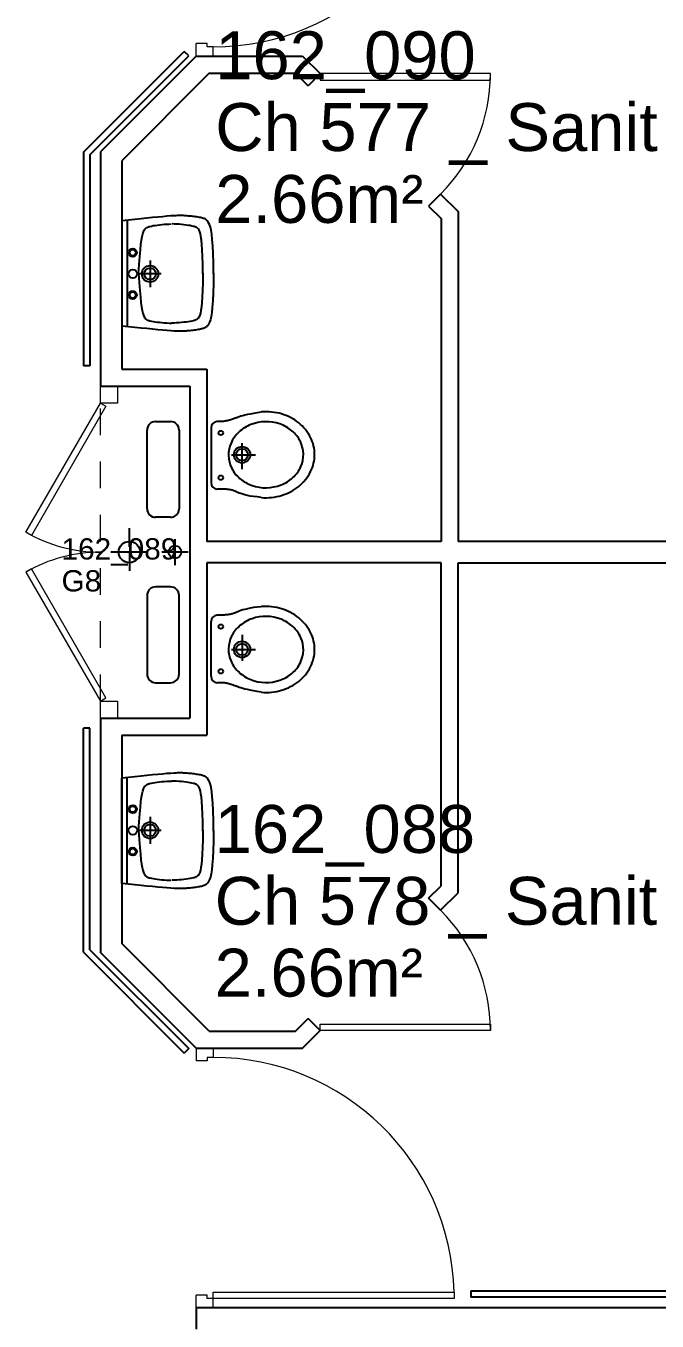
# Model space of a CAD drawing. Header units: metres. Extents: x -5 to 211, y -2 to 116.
# Drawn here: x 161.25 to 164.22, y 85.33 to 91.42 of the extents above; entities that cross this region are included whole.
import ezdxf

# ---------------------------------------------------------------- set-up
doc = ezdxf.new("R2010")
doc.units = ezdxf.units.M
doc.header["$MEASUREMENT"] = 0
doc.linetypes.add('CACHÉ', pattern=[0.25, 0.125, -0.125])
doc.layers.get('0').update_dxf_attribs({"linetype": 'CONTINUOUS'})
for name, color, linetype in [('006 sanitaire', 5, 'CONTINUOUS'), ('009 main courante', 171, 'CONTINUOUS'), ('A_Etiqu_Gaine', 8, 'CONTINUOUS'), ('A_Etiqu_Gaine_code', 8, 'CONTINUOUS'), ('A_Etiqu_Local', 8, 'CONTINUOUS'), ('A_MURS_CLOI', 7, 'CONTINUOUS')]:
    doc.layers.add(name, color=color, linetype=linetype)
doc.layers.add('A_PORT', color=8, linetype='CONTINUOUS', lineweight=0)
doc.styles.add('Attribut', font='arial.ttf')

# ---------------------------------------------------------------- blocks, each defined once
blk = doc.blocks.new('A_Etiqu_Local')
at = {"style": 'Attribut', "flags": 1}
for tag, p in [('CODE_HOPITAL', (-0.4463, 1.9645)), ('CODE_SITE', (-0.4463, 1.7395)), ('CODE_BATIMENT', (-0.4463, 1.5145)), ('CODE_SECTEUR', (-0.4463, 1.2895)), ('CODE_ETAGE', (-0.4463, 1.0645)), ('NOM_NORMALISE', (-0.4463, -0.843)), ('SECTEUR_ACTIVITE', (-0.4463, -1.068)), ('SOUS_SECTEUR_ACTIVITE', (-0.4463, -1.293)), ('VOLUME', (-0.4463, -1.518)), ('SERVICE', (-0.4463, -1.743)), ('CODE_UG', (-0.4463, -1.968)), ('CODE_UA', (-0.4463, -2.193)), ('CODE_POLE', (-0.4463, -2.418)), ('OCCUPANT_EXTERNE', (-0.4463, -2.643)), ('DISPONIBILITE', (-0.4463, -2.868)), ('ACCES_HANDICAPES', (-0.4463, -3.093)), ('NATURE_SOL', (-0.4463, -3.318)), ('RISQUE_LABORATOIRE', (-0.4463, -3.543)), ('AMIANTE', (-0.4463, -3.768))]:
    blk.add_attdef(tag, p, '', height=0.15, dxfattribs=at)
at = {"layer": 'A_Etiqu_Local', "style": 'Attribut'}
for tag, p in [('CODE_PIECE', (-0.4437, 0.5281)), ('NOM_USAGE', (-0.4437, 0.1906)), ('SURFACE', (-0.4437, -0.1469))]:
    blk.add_attdef(tag, p, '', height=0.225, dxfattribs=at)
blk = doc.blocks.new('A_Etiqu_Gaine')
at = {"style": 'Attribut', "flags": 1}
for tag, p in [('CODE_HOPITAL', (-0.4323, 0.8651)), ('CODE_SITE', (-0.4323, 0.7151)), ('CODE_BATIMENT', (-0.4323, 0.5651)), ('CODE_SECTEUR', (-0.4323, 0.4151)), ('CODE_ETAGE', (-0.4323, 0.2651)), ('NOM_NORMALISE', (-0.4323, -0.3349)), ('SECTEUR_ACTIVITE', (-0.4323, -0.4849)), ('SOUS_SECTEUR_ACTIVITE', (-0.4323, -0.6349)), ('SURFACE', (-0.4323, -0.7849)), ('CODE_UG', (-0.4323, -0.9349)), ('CODE_POLE', (-0.4323, -1.0849)), ('AMIANTE', (-0.4323, -1.2349))]:
    blk.add_attdef(tag, p, '', height=0.1, dxfattribs=at)
at = {"layer": 'A_Etiqu_Gaine', "style": 'Attribut'}
blk.add_attdef('NOM_USAGE', (-0.4323, -0.1849), '', height=0.1, dxfattribs=at)
at = {"layer": 'A_Etiqu_Gaine_code', "style": 'Attribut'}
blk.add_attdef('CODE_PIECE', (-0.4323, -0.0349), '', height=0.1, dxfattribs=at)

msp = doc.modelspace()

# ---------------------------------------------------------------- linework, layer by layer
at = {"layer": '006 sanitaire', "color": 8, "linetype": 'Continuous'}
for p, q in [((161.7316, 90.5065), (161.7002, 90.5034)), ((161.7002, 90.5034), (161.7002, 90.008)), ((161.7251, 90.5034), (161.7251, 90.008)), ((161.7619, 90.5095), (161.7316, 90.5065)), ((161.7909, 90.5124), (161.7619, 90.5095)), ((161.8186, 90.5152), (161.7909, 90.5124)), ((161.8447, 90.5178), (161.8186, 90.5152)), ((161.8397, 90.4785), (161.848, 90.4801)), ((161.8692, 90.5202), (161.8447, 90.5178)), ((161.848, 90.4801), (161.8573, 90.4815)), ((161.8573, 90.4815), (161.8672, 90.483)), ((161.8672, 90.483), (161.8777, 90.4843)), ((161.8918, 90.5223), (161.8692, 90.5202)), ((161.8777, 90.4843), (161.8886, 90.4854)), ((161.8886, 90.4854), (161.8997, 90.4864)), ((161.9125, 90.5241), (161.8918, 90.5223)), ((161.8997, 90.4864), (161.9108, 90.4872)), ((161.9108, 90.4872), (161.9219, 90.4878)), ((161.9311, 90.5255), (161.9125, 90.5241)), ((161.9219, 90.4878), (161.9326, 90.4882)), ((161.9474, 90.5266), (161.9311, 90.5255)), ((161.9477, 90.4878), (161.937, 90.4882)), ((161.9547, 90.527), (161.9474, 90.5266)), ((161.9588, 90.4872), (161.9477, 90.4878)), ((161.9615, 90.5272), (161.9547, 90.527)), ((161.9699, 90.4864), (161.9588, 90.4872)), ((161.9679, 90.5274), (161.9615, 90.5272)), ((161.974, 90.5275), (161.9679, 90.5274)), ((161.981, 90.4854), (161.9699, 90.4864)), ((161.9798, 90.5275), (161.974, 90.5275)), ((161.9854, 90.5273), (161.9798, 90.5275)), ((161.9919, 90.4843), (161.981, 90.4854)), ((161.991, 90.5271), (161.9854, 90.5273)), ((161.9966, 90.5268), (161.991, 90.5271)), ((162.0024, 90.483), (161.9919, 90.4843)), ((162.0023, 90.5264), (161.9966, 90.5268)), ((162.0083, 90.526), (162.0023, 90.5264)), ((162.0124, 90.4815), (162.0024, 90.483)), ((162.0144, 90.5254), (162.0083, 90.526)), ((162.0216, 90.4801), (162.0124, 90.4815)), ((162.0208, 90.5248), (162.0144, 90.5254)), ((162.0273, 90.5241), (162.0208, 90.5248)), ((162.0299, 90.4785), (162.0216, 90.4801)), ((162.0339, 90.5234), (162.0273, 90.5241)), ((162.0404, 90.5226), (162.0339, 90.5234)), ((162.0469, 90.5217), (162.0404, 90.5226)), ((162.0532, 90.5208), (162.0469, 90.5217)), ((162.0592, 90.5198), (162.0532, 90.5208)), ((162.065, 90.5188), (162.0592, 90.5198)), ((162.0703, 90.5178), (162.065, 90.5188)), ((162.0751, 90.5167), (162.0703, 90.5178)), ((162.0796, 90.5156), (162.0751, 90.5167)), ((162.0836, 90.5144), (162.0796, 90.5156)), ((162.0873, 90.513), (162.0836, 90.5144)), ((162.0906, 90.5115), (162.0873, 90.513)), ((162.0937, 90.5099), (162.0906, 90.5115)), ((162.0966, 90.508), (162.0937, 90.5099)), ((162.0992, 90.5058), (162.0966, 90.508)), ((162.1017, 90.5034), (162.0992, 90.5058)), ((162.1041, 90.5007), (162.1017, 90.5034)), ((162.1086, 90.494), (162.1041, 90.5007)), ((162.1128, 90.4853), (162.1086, 90.494)), ((162.1167, 90.4738), (162.1128, 90.4853)), ((161.7937, 90.4121), (161.7967, 90.4286)), ((161.7967, 90.4286), (161.7997, 90.4413)), ((161.7997, 90.4413), (161.8028, 90.451)), ((161.8028, 90.451), (161.806, 90.4583)), ((161.806, 90.4583), (161.8093, 90.4637)), ((161.8093, 90.4637), (161.811, 90.4659)), ((161.811, 90.4659), (161.8128, 90.4678)), ((161.8128, 90.4678), (161.8147, 90.4695)), ((161.8147, 90.4695), (161.8166, 90.471)), ((161.8166, 90.471), (161.8187, 90.4722)), ((161.8187, 90.4722), (161.821, 90.4734)), ((161.821, 90.4734), (161.8235, 90.4744)), ((161.8235, 90.4744), (161.8262, 90.4753)), ((161.8262, 90.4753), (161.8291, 90.4761)), ((161.8291, 90.4761), (161.8324, 90.4769)), ((161.8324, 90.4769), (161.8397, 90.4785)), ((162.0372, 90.4769), (162.0299, 90.4785)), ((162.0405, 90.4761), (162.0372, 90.4769)), ((162.0434, 90.4753), (162.0405, 90.4761)), ((162.0461, 90.4744), (162.0434, 90.4753)), ((162.0486, 90.4734), (162.0461, 90.4744)), ((162.0509, 90.4722), (162.0486, 90.4734)), ((162.053, 90.471), (162.0509, 90.4722)), ((162.055, 90.4695), (162.053, 90.471)), ((162.0568, 90.4678), (162.055, 90.4695)), ((162.0586, 90.4659), (162.0568, 90.4678)), ((162.0603, 90.4637), (162.0586, 90.4659)), ((162.0636, 90.4583), (162.0603, 90.4637)), ((162.0667, 90.451), (162.0636, 90.4583)), ((162.0697, 90.4413), (162.0667, 90.451)), ((162.0723, 90.4286), (162.0697, 90.4413)), ((162.0747, 90.4121), (162.0723, 90.4286)), ((162.1201, 90.4587), (162.1167, 90.4738)), ((162.1232, 90.4394), (162.1201, 90.4587)), ((162.1259, 90.4151), (162.1232, 90.4394)), ((161.7849, 90.3347), (161.7878, 90.3658)), ((161.7878, 90.3658), (161.7908, 90.3914)), ((161.7908, 90.3914), (161.7937, 90.4121)), ((162.0768, 90.3914), (162.0747, 90.4121)), ((162.0785, 90.3658), (162.0768, 90.3914)), ((162.0798, 90.3347), (162.0785, 90.3658)), ((162.1281, 90.3851), (162.1259, 90.4151)), ((162.1299, 90.3487), (162.1281, 90.3851)), ((161.779, 90.2535), (161.782, 90.2975)), ((161.782, 90.2975), (161.7849, 90.3347)), ((161.8337, 90.317), (161.8337, 90.1905)), ((162.0807, 90.2975), (162.0798, 90.3347)), ((162.0811, 90.2535), (162.0807, 90.2975)), ((162.1312, 90.3051), (162.1299, 90.3487)), ((162.1319, 90.2537), (162.1312, 90.3051)), ((161.779, 90.2569), (161.782, 90.2129)), ((161.8848, 90.2537), (161.7827, 90.2537)), ((162.0811, 90.2569), (162.0807, 90.2129)), ((162.1319, 90.2577), (162.1312, 90.2062)), ((161.782, 90.2129), (161.7849, 90.1757)), ((161.7849, 90.1757), (161.7878, 90.1445)), ((162.0798, 90.1757), (162.0785, 90.1445)), ((162.0807, 90.2129), (162.0798, 90.1757)), ((162.1312, 90.2062), (162.1299, 90.1627)), ((161.7878, 90.1445), (161.7908, 90.1189)), ((161.7908, 90.1189), (161.7937, 90.0982)), ((162.0768, 90.1189), (162.0747, 90.0982)), ((162.0785, 90.1445), (162.0768, 90.1189)), ((162.1281, 90.1263), (162.1259, 90.0963)), ((162.1299, 90.1627), (162.1281, 90.1263)), ((161.7937, 90.0982), (161.7967, 90.0818)), ((161.7967, 90.0818), (161.7997, 90.069)), ((161.7997, 90.069), (161.8028, 90.0593)), ((161.8028, 90.0593), (161.806, 90.0521)), ((162.0667, 90.0593), (162.0636, 90.0521)), ((162.0697, 90.069), (162.0667, 90.0593)), ((162.0723, 90.0818), (162.0697, 90.069)), ((162.0747, 90.0982), (162.0723, 90.0818)), ((162.1232, 90.072), (162.1201, 90.0527)), ((162.1259, 90.0963), (162.1232, 90.072)), ((161.7316, 90.0049), (161.7002, 90.008)), ((161.7619, 90.0019), (161.7316, 90.0049)), ((161.7909, 89.999), (161.7619, 90.0019)), ((161.8186, 89.9962), (161.7909, 89.999)), ((161.806, 90.0521), (161.8093, 90.0466)), ((161.8093, 90.0466), (161.811, 90.0444)), ((161.811, 90.0444), (161.8128, 90.0425)), ((161.8128, 90.0425), (161.8147, 90.0408)), ((161.8147, 90.0408), (161.8166, 90.0394)), ((161.8166, 90.0394), (161.8187, 90.0381)), ((161.8447, 89.9936), (161.8186, 89.9962)), ((161.8187, 90.0381), (161.821, 90.037)), ((161.821, 90.037), (161.8235, 90.036)), ((161.8235, 90.036), (161.8262, 90.0351)), ((161.8262, 90.0351), (161.8291, 90.0342)), ((161.8291, 90.0342), (161.8324, 90.0334)), ((161.8324, 90.0334), (161.8397, 90.0318)), ((161.8397, 90.0318), (161.848, 90.0303)), ((161.8692, 89.9912), (161.8447, 89.9936)), ((161.848, 90.0303), (161.8573, 90.0288)), ((161.8573, 90.0288), (161.8673, 90.0274)), ((161.8673, 90.0274), (161.878, 90.0261)), ((161.878, 90.0261), (161.8891, 90.0249)), ((161.8891, 90.0249), (161.9004, 90.0239)), ((161.9004, 90.0239), (161.9119, 90.0231)), ((161.9119, 90.0231), (161.9235, 90.0225)), ((161.9235, 90.0225), (161.9348, 90.0221)), ((161.9461, 90.0225), (161.9348, 90.0221)), ((161.9577, 90.0231), (161.9461, 90.0225)), ((161.9692, 90.0239), (161.9577, 90.0231)), ((161.9806, 90.0249), (161.9692, 90.0239)), ((161.9916, 90.0261), (161.9806, 90.0249)), ((162.0023, 90.0274), (161.9916, 90.0261)), ((162.0123, 90.0288), (162.0023, 90.0274)), ((162.0216, 90.0303), (162.0123, 90.0288)), ((162.0299, 90.0318), (162.0216, 90.0303)), ((162.0372, 90.0334), (162.0299, 90.0318)), ((162.0405, 90.0342), (162.0372, 90.0334)), ((162.0434, 90.0351), (162.0405, 90.0342)), ((162.0461, 90.036), (162.0434, 90.0351)), ((162.0486, 90.037), (162.0461, 90.036)), ((162.0509, 90.0381), (162.0486, 90.037)), ((162.053, 90.0394), (162.0509, 90.0381)), ((162.055, 90.0408), (162.053, 90.0394)), ((162.0568, 90.0425), (162.055, 90.0408)), ((162.0586, 90.0444), (162.0568, 90.0425)), ((162.0603, 90.0466), (162.0586, 90.0444)), ((162.0636, 90.0521), (162.0603, 90.0466)), ((162.0703, 89.9936), (162.065, 89.9926)), ((162.0751, 89.9947), (162.0703, 89.9936)), ((162.0796, 89.9958), (162.0751, 89.9947)), ((162.0836, 89.997), (162.0796, 89.9958)), ((162.0873, 89.9984), (162.0836, 89.997)), ((162.0906, 89.9999), (162.0873, 89.9984)), ((162.0937, 90.0015), (162.0906, 89.9999)), ((162.0966, 90.0034), (162.0937, 90.0015)), ((162.0992, 90.0056), (162.0966, 90.0034)), ((162.1017, 90.008), (162.0992, 90.0056)), ((162.1041, 90.0107), (162.1017, 90.008)), ((162.1086, 90.0174), (162.1041, 90.0107)), ((162.1128, 90.0261), (162.1086, 90.0174)), ((162.1167, 90.0376), (162.1128, 90.0261)), ((162.1201, 90.0527), (162.1167, 90.0376)), ((161.8918, 89.9891), (161.8692, 89.9912)), ((161.9125, 89.9873), (161.8918, 89.9891)), ((161.9311, 89.9859), (161.9125, 89.9873)), ((161.9474, 89.9848), (161.9311, 89.9859)), ((161.9547, 89.9844), (161.9474, 89.9848)), ((161.9615, 89.9842), (161.9547, 89.9844)), ((161.9679, 89.984), (161.9615, 89.9842)), ((161.974, 89.9839), (161.9679, 89.984)), ((161.9798, 89.9839), (161.974, 89.9839)), ((161.9854, 89.9841), (161.9798, 89.9839)), ((161.991, 89.9843), (161.9854, 89.9841)), ((161.9966, 89.9846), (161.991, 89.9843)), ((162.0023, 89.985), (161.9966, 89.9846)), ((162.0083, 89.9854), (162.0023, 89.985)), ((162.0144, 89.986), (162.0083, 89.9854)), ((162.0208, 89.9866), (162.0144, 89.986)), ((162.0273, 89.9873), (162.0208, 89.9866)), ((162.0339, 89.988), (162.0273, 89.9873)), ((162.0404, 89.9888), (162.0339, 89.988)), ((162.0469, 89.9897), (162.0404, 89.9888)), ((162.0532, 89.9906), (162.0469, 89.9897)), ((162.0592, 89.9916), (162.0532, 89.9906)), ((162.065, 89.9926), (162.0592, 89.9916)), ((162.2094, 89.567), (162.2072, 89.5663)), ((162.2117, 89.5677), (162.2094, 89.567)), ((162.2139, 89.5684), (162.2117, 89.5677)), ((162.2161, 89.5691), (162.2139, 89.5684)), ((162.2182, 89.5699), (162.2161, 89.5691)), ((162.2203, 89.5706), (162.2182, 89.5699)), ((162.2223, 89.5713), (162.2203, 89.5706)), ((162.2244, 89.5721), (162.2223, 89.5713)), ((162.2264, 89.5728), (162.2244, 89.5721)), ((162.2285, 89.5736), (162.2264, 89.5728)), ((162.2307, 89.5744), (162.2285, 89.5736)), ((162.2329, 89.5753), (162.2307, 89.5744)), ((162.2352, 89.5761), (162.2329, 89.5753)), ((162.2377, 89.5771), (162.2352, 89.5761)), ((162.2403, 89.578), (162.2377, 89.5771)), ((162.246, 89.5801), (162.2403, 89.578)), ((162.2526, 89.5823), (162.246, 89.5801)), ((162.2602, 89.5847), (162.2526, 89.5823)), ((162.269, 89.5872), (162.2602, 89.5847)), ((162.2791, 89.5898), (162.269, 89.5872)), ((162.2908, 89.5925), (162.2791, 89.5898)), ((162.3041, 89.5953), (162.2908, 89.5925)), ((162.3193, 89.5982), (162.3041, 89.5953)), ((162.3365, 89.6011), (162.3193, 89.5982)), ((162.3558, 89.604), (162.3365, 89.6011)), ((161.8197, 89.1499), (161.8197, 89.5199)), ((161.8597, 89.5599), (161.9297, 89.5599)), ((161.9697, 89.5199), (161.9697, 89.1499)), ((162.1197, 89.53), (162.1197, 89.2728)), ((162.1517, 89.5601), (162.1486, 89.56)), ((162.1565, 89.5601), (162.1517, 89.5601)), ((162.1611, 89.5601), (162.1565, 89.5601)), ((162.1655, 89.5602), (162.1611, 89.5601)), ((162.1699, 89.5603), (162.1655, 89.5602)), ((162.1742, 89.5605), (162.1699, 89.5603)), ((162.1785, 89.5608), (162.1742, 89.5605)), ((162.1827, 89.5612), (162.1785, 89.5608)), ((162.187, 89.5618), (162.1827, 89.5612)), ((162.1914, 89.5625), (162.187, 89.5618)), ((162.1958, 89.5634), (162.1914, 89.5625)), ((162.198, 89.5639), (162.1958, 89.5634)), ((162.2003, 89.5644), (162.198, 89.5639)), ((162.2026, 89.565), (162.2003, 89.5644)), ((162.2049, 89.5656), (162.2026, 89.565)), ((162.2072, 89.5663), (162.2049, 89.5656)), ((162.2655, 89.3355), (162.2655, 89.4576)), ((162.2167, 89.4039), (162.329, 89.4039)), ((162.1517, 89.2427), (162.1486, 89.2428)), ((162.1565, 89.2427), (162.1517, 89.2427)), ((162.1611, 89.2427), (162.1565, 89.2427)), ((162.1655, 89.2427), (162.1611, 89.2427)), ((162.1699, 89.2426), (162.1655, 89.2427)), ((162.1742, 89.2425), (162.1699, 89.2426)), ((162.1785, 89.2424), (162.1742, 89.2425)), ((162.1827, 89.2422), (162.1785, 89.2424)), ((162.187, 89.2419), (162.1827, 89.2422)), ((162.1914, 89.2415), (162.187, 89.2419)), ((162.1958, 89.2411), (162.1914, 89.2415)), ((162.198, 89.2408), (162.1958, 89.2411)), ((162.2003, 89.2406), (162.198, 89.2408)), ((162.2026, 89.2402), (162.2003, 89.2406)), ((162.2049, 89.2399), (162.2026, 89.2402)), ((162.2072, 89.2395), (162.2049, 89.2399)), ((162.2094, 89.2391), (162.2072, 89.2395)), ((162.2117, 89.2387), (162.2094, 89.2391)), ((162.2139, 89.2383), (162.2117, 89.2387)), ((162.2161, 89.2378), (162.2139, 89.2383)), ((162.2182, 89.2372), (162.2161, 89.2378)), ((162.2203, 89.2367), (162.2182, 89.2372)), ((162.2223, 89.236), (162.2203, 89.2367)), ((162.2244, 89.2354), (162.2223, 89.236)), ((162.2264, 89.2347), (162.2244, 89.2354)), ((162.2285, 89.2339), (162.2264, 89.2347)), ((162.2307, 89.2331), (162.2285, 89.2339)), ((162.2329, 89.2322), (162.2307, 89.2331)), ((162.2352, 89.2313), (162.2329, 89.2322)), ((162.2377, 89.2303), (162.2352, 89.2313)), ((162.2403, 89.2292), (162.2377, 89.2303)), ((162.246, 89.2267), (162.2403, 89.2292)), ((162.2526, 89.2241), (162.246, 89.2267)), ((162.2602, 89.2212), (162.2526, 89.2241)), ((162.269, 89.2183), (162.2602, 89.2212)), ((162.2791, 89.2154), (162.269, 89.2183)), ((162.2908, 89.2126), (162.2791, 89.2154)), ((162.3041, 89.2099), (162.2908, 89.2126)), ((162.3193, 89.2075), (162.3041, 89.2099)), ((162.3365, 89.2054), (162.3193, 89.2075)), ((162.3558, 89.2037), (162.3365, 89.2054)), ((161.9297, 89.1099), (161.8597, 89.1099)), ((161.7364, 88.9716), (161.7364, 89.0594)), ((161.9502, 89.008), (161.9502, 88.885)), ((161.8243, 88.9465), (161.6486, 88.9465)), ((161.7364, 88.9465), (161.7364, 88.8586)), ((162.0117, 88.9465), (161.8887, 88.9465)), ((161.9297, 88.7831), (161.8597, 88.7831)), ((161.8197, 88.7431), (161.8197, 88.3731)), ((161.9697, 88.3731), (161.9697, 88.7431)), ((162.2117, 88.6543), (162.2094, 88.6539)), ((162.2139, 88.6548), (162.2117, 88.6543)), ((162.2161, 88.6552), (162.2139, 88.6548)), ((162.2182, 88.6558), (162.2161, 88.6552)), ((162.2203, 88.6563), (162.2182, 88.6558)), ((162.2223, 88.657), (162.2203, 88.6563)), ((162.2244, 88.6576), (162.2223, 88.657)), ((162.2264, 88.6583), (162.2244, 88.6576)), ((162.2285, 88.6591), (162.2264, 88.6583)), ((162.2307, 88.6599), (162.2285, 88.6591)), ((162.2329, 88.6608), (162.2307, 88.6599)), ((162.2352, 88.6617), (162.2329, 88.6608)), ((162.2377, 88.6627), (162.2352, 88.6617)), ((162.2403, 88.6638), (162.2377, 88.6627)), ((162.246, 88.6663), (162.2403, 88.6638)), ((162.2526, 88.6689), (162.246, 88.6663)), ((162.2602, 88.6718), (162.2526, 88.6689)), ((162.269, 88.6747), (162.2602, 88.6718)), ((162.2791, 88.6776), (162.269, 88.6747)), ((162.2908, 88.6805), (162.2791, 88.6776)), ((162.3041, 88.6831), (162.2908, 88.6805)), ((162.3193, 88.6855), (162.3041, 88.6831)), ((162.3365, 88.6877), (162.3193, 88.6855)), ((162.3558, 88.6893), (162.3365, 88.6877)), ((162.1197, 88.363), (162.1197, 88.6202)), ((162.1517, 88.6503), (162.1486, 88.6502)), ((162.1565, 88.6503), (162.1517, 88.6503)), ((162.1611, 88.6503), (162.1565, 88.6503)), ((162.1655, 88.6503), (162.1611, 88.6503)), ((162.1699, 88.6504), (162.1655, 88.6503)), ((162.1742, 88.6505), (162.1699, 88.6504)), ((162.1785, 88.6506), (162.1742, 88.6505)), ((162.1827, 88.6508), (162.1785, 88.6506)), ((162.187, 88.6511), (162.1827, 88.6508)), ((162.1914, 88.6515), (162.187, 88.6511)), ((162.1958, 88.6519), (162.1914, 88.6515)), ((162.198, 88.6522), (162.1958, 88.6519)), ((162.2003, 88.6525), (162.198, 88.6522)), ((162.2026, 88.6528), (162.2003, 88.6525)), ((162.2049, 88.6531), (162.2026, 88.6528)), ((162.2072, 88.6535), (162.2049, 88.6531)), ((162.2094, 88.6539), (162.2072, 88.6535)), ((162.2655, 88.5575), (162.2655, 88.4354)), ((162.2167, 88.4892), (162.329, 88.4892)), ((161.8597, 88.3331), (161.9297, 88.3331)), ((162.1517, 88.3329), (162.1486, 88.333)), ((162.1565, 88.3329), (162.1517, 88.3329)), ((162.1611, 88.3329), (162.1565, 88.3329)), ((162.1655, 88.3328), (162.1611, 88.3329)), ((162.1699, 88.3327), (162.1655, 88.3328)), ((162.1742, 88.3325), (162.1699, 88.3327)), ((162.1785, 88.3322), (162.1742, 88.3325)), ((162.1827, 88.3318), (162.1785, 88.3322)), ((162.187, 88.3312), (162.1827, 88.3318)), ((162.1914, 88.3305), (162.187, 88.3312)), ((162.1958, 88.3296), (162.1914, 88.3305)), ((162.198, 88.3291), (162.1958, 88.3296)), ((162.2003, 88.3286), (162.198, 88.3291)), ((162.2026, 88.328), (162.2003, 88.3286)), ((162.2049, 88.3274), (162.2026, 88.328)), ((162.2072, 88.3267), (162.2049, 88.3274)), ((162.2094, 88.326), (162.2072, 88.3267)), ((162.2117, 88.3253), (162.2094, 88.326)), ((162.2139, 88.3246), (162.2117, 88.3253)), ((162.2161, 88.3239), (162.2139, 88.3246)), ((162.2182, 88.3231), (162.2161, 88.3239)), ((162.2203, 88.3224), (162.2182, 88.3231)), ((162.2223, 88.3217), (162.2203, 88.3224)), ((162.2244, 88.3209), (162.2223, 88.3217)), ((162.2264, 88.3202), (162.2244, 88.3209)), ((162.2285, 88.3194), (162.2264, 88.3202)), ((162.2307, 88.3186), (162.2285, 88.3194)), ((162.2329, 88.3177), (162.2307, 88.3186)), ((162.2352, 88.3169), (162.2329, 88.3177)), ((162.2377, 88.316), (162.2352, 88.3169)), ((162.2403, 88.315), (162.2377, 88.316)), ((162.246, 88.313), (162.2403, 88.315)), ((162.2526, 88.3107), (162.246, 88.313)), ((162.2602, 88.3083), (162.2526, 88.3107)), ((162.269, 88.3058), (162.2602, 88.3083)), ((162.2791, 88.3032), (162.269, 88.3058)), ((162.2908, 88.3005), (162.2791, 88.3032)), ((162.3041, 88.2977), (162.2908, 88.3005)), ((162.3193, 88.2948), (162.3041, 88.2977)), ((162.3365, 88.2919), (162.3193, 88.2948)), ((162.3558, 88.289), (162.3365, 88.2919)), ((161.7316, 87.8881), (161.7002, 87.885)), ((161.7002, 87.3896), (161.7002, 87.885)), ((161.7251, 87.3896), (161.7251, 87.885)), ((161.7619, 87.8911), (161.7316, 87.8881)), ((161.7909, 87.894), (161.7619, 87.8911)), ((161.8186, 87.8968), (161.7909, 87.894)), ((161.8447, 87.8994), (161.8186, 87.8968)), ((161.8692, 87.9018), (161.8447, 87.8994)), ((161.848, 87.8627), (161.8573, 87.8642)), ((161.8573, 87.8642), (161.8673, 87.8656)), ((161.8673, 87.8656), (161.878, 87.8669)), ((161.8918, 87.9039), (161.8692, 87.9018)), ((161.878, 87.8669), (161.8891, 87.8681)), ((161.8891, 87.8681), (161.9004, 87.8691)), ((161.9125, 87.9057), (161.8918, 87.9039)), ((161.9004, 87.8691), (161.9119, 87.8699)), ((161.9119, 87.8699), (161.9235, 87.8705)), ((161.9311, 87.9071), (161.9125, 87.9057)), ((161.9235, 87.8705), (161.9348, 87.8709)), ((161.9474, 87.9082), (161.9311, 87.9071)), ((161.9461, 87.8705), (161.9348, 87.8709)), ((161.9577, 87.8699), (161.9461, 87.8705)), ((161.9547, 87.9086), (161.9474, 87.9082)), ((161.9615, 87.9088), (161.9547, 87.9086)), ((161.9692, 87.8691), (161.9577, 87.8699)), ((161.9679, 87.909), (161.9615, 87.9088)), ((161.974, 87.9091), (161.9679, 87.909)), ((161.9806, 87.8681), (161.9692, 87.8691)), ((161.9798, 87.9091), (161.974, 87.9091)), ((161.9854, 87.9089), (161.9798, 87.9091)), ((161.9916, 87.8669), (161.9806, 87.8681)), ((161.991, 87.9087), (161.9854, 87.9089)), ((161.9966, 87.9084), (161.991, 87.9087)), ((162.0023, 87.8656), (161.9916, 87.8669)), ((162.0023, 87.9081), (161.9966, 87.9084)), ((162.0083, 87.9076), (162.0023, 87.9081)), ((162.0123, 87.8642), (162.0023, 87.8656)), ((162.0144, 87.907), (162.0083, 87.9076)), ((162.0216, 87.8627), (162.0123, 87.8642)), ((162.0208, 87.9064), (162.0144, 87.907)), ((162.0273, 87.9057), (162.0208, 87.9064)), ((162.0339, 87.905), (162.0273, 87.9057)), ((162.0404, 87.9042), (162.0339, 87.905)), ((162.0469, 87.9033), (162.0404, 87.9042)), ((162.0532, 87.9024), (162.0469, 87.9033)), ((162.0592, 87.9014), (162.0532, 87.9024)), ((162.065, 87.9004), (162.0592, 87.9014)), ((162.0703, 87.8994), (162.065, 87.9004)), ((162.0751, 87.8983), (162.0703, 87.8994)), ((162.0796, 87.8972), (162.0751, 87.8983)), ((162.0836, 87.896), (162.0796, 87.8972)), ((162.0873, 87.8946), (162.0836, 87.896)), ((162.0906, 87.8931), (162.0873, 87.8946)), ((162.0937, 87.8915), (162.0906, 87.8931)), ((162.0966, 87.8896), (162.0937, 87.8915)), ((162.0992, 87.8874), (162.0966, 87.8896)), ((162.1017, 87.885), (162.0992, 87.8874)), ((162.1041, 87.8823), (162.1017, 87.885)), ((162.1086, 87.8756), (162.1041, 87.8823)), ((162.1128, 87.8669), (162.1086, 87.8756)), ((162.1167, 87.8554), (162.1128, 87.8669)), ((161.7937, 87.7948), (161.7967, 87.8112)), ((161.7967, 87.8112), (161.7997, 87.824)), ((161.7997, 87.824), (161.8028, 87.8337)), ((161.8028, 87.8337), (161.806, 87.841)), ((161.806, 87.841), (161.8093, 87.8464)), ((161.8093, 87.8464), (161.811, 87.8486)), ((161.811, 87.8486), (161.8128, 87.8505)), ((161.8128, 87.8505), (161.8147, 87.8522)), ((161.8147, 87.8522), (161.8166, 87.8536)), ((161.8166, 87.8536), (161.8187, 87.8549)), ((161.8187, 87.8549), (161.821, 87.856)), ((161.821, 87.856), (161.8235, 87.857)), ((161.8235, 87.857), (161.8262, 87.8579)), ((161.8262, 87.8579), (161.8291, 87.8588)), ((161.8291, 87.8588), (161.8324, 87.8596)), ((161.8324, 87.8596), (161.8397, 87.8612)), ((161.8397, 87.8612), (161.848, 87.8627)), ((162.0299, 87.8612), (162.0216, 87.8627)), ((162.0372, 87.8596), (162.0299, 87.8612)), ((162.0405, 87.8588), (162.0372, 87.8596)), ((162.0434, 87.8579), (162.0405, 87.8588)), ((162.0461, 87.857), (162.0434, 87.8579)), ((162.0486, 87.856), (162.0461, 87.857)), ((162.0509, 87.8549), (162.0486, 87.856)), ((162.053, 87.8536), (162.0509, 87.8549)), ((162.055, 87.8522), (162.053, 87.8536)), ((162.0568, 87.8505), (162.055, 87.8522)), ((162.0586, 87.8486), (162.0568, 87.8505)), ((162.0603, 87.8464), (162.0586, 87.8486)), ((162.0636, 87.841), (162.0603, 87.8464)), ((162.0667, 87.8337), (162.0636, 87.841)), ((162.0697, 87.824), (162.0667, 87.8337)), ((162.0723, 87.8112), (162.0697, 87.824)), ((162.0747, 87.7948), (162.0723, 87.8112)), ((162.1201, 87.8403), (162.1167, 87.8554)), ((162.1232, 87.821), (162.1201, 87.8403)), ((162.1259, 87.7967), (162.1232, 87.821)), ((161.7849, 87.7173), (161.7878, 87.7485)), ((161.7878, 87.7485), (161.7908, 87.7741)), ((161.7908, 87.7741), (161.7937, 87.7948)), ((162.0768, 87.7741), (162.0747, 87.7948)), ((162.0785, 87.7485), (162.0768, 87.7741)), ((162.0798, 87.7173), (162.0785, 87.7485)), ((162.1281, 87.7667), (162.1259, 87.7967)), ((162.1299, 87.7303), (162.1281, 87.7667)), ((161.782, 87.6801), (161.7849, 87.7173)), ((161.8337, 87.7025), (161.8337, 87.576)), ((162.0807, 87.6801), (162.0798, 87.7173)), ((162.1312, 87.6868), (162.1299, 87.7303)), ((162.1319, 87.6353), (162.1312, 87.6868)), ((161.779, 87.6362), (161.782, 87.6801)), ((161.779, 87.6395), (161.782, 87.5956)), ((161.8848, 87.6393), (161.7827, 87.6393)), ((162.0811, 87.6362), (162.0807, 87.6801)), ((162.0811, 87.6395), (162.0807, 87.5956)), ((162.1319, 87.6393), (162.1312, 87.5879)), ((161.782, 87.5956), (161.7849, 87.5583)), ((162.0807, 87.5956), (162.0798, 87.5583)), ((162.1312, 87.5879), (162.1299, 87.5443)), ((161.7849, 87.5583), (161.7878, 87.5272)), ((161.7878, 87.5272), (161.7908, 87.5016)), ((161.7908, 87.5016), (161.7937, 87.4809)), ((162.0768, 87.5016), (162.0747, 87.4809)), ((162.0785, 87.5272), (162.0768, 87.5016)), ((162.0798, 87.5583), (162.0785, 87.5272)), ((162.1281, 87.5079), (162.1259, 87.4779)), ((162.1299, 87.5443), (162.1281, 87.5079)), ((161.7937, 87.4809), (161.7967, 87.4644)), ((161.7967, 87.4644), (161.7997, 87.4517)), ((161.7997, 87.4517), (161.8028, 87.442)), ((161.8028, 87.442), (161.806, 87.4347)), ((162.0667, 87.442), (162.0636, 87.4347)), ((162.0697, 87.4517), (162.0667, 87.442)), ((162.0723, 87.4644), (162.0697, 87.4517)), ((162.0747, 87.4809), (162.0723, 87.4644)), ((162.1232, 87.4536), (162.1201, 87.4343)), ((162.1259, 87.4779), (162.1232, 87.4536)), ((161.7316, 87.3866), (161.7002, 87.3896)), ((161.7619, 87.3835), (161.7316, 87.3866)), ((161.7909, 87.3806), (161.7619, 87.3835)), ((161.8186, 87.3778), (161.7909, 87.3806)), ((161.806, 87.4347), (161.8093, 87.4293)), ((161.8093, 87.4293), (161.811, 87.4271)), ((161.811, 87.4271), (161.8128, 87.4252)), ((161.8128, 87.4252), (161.8147, 87.4235)), ((161.8147, 87.4235), (161.8166, 87.422)), ((161.8166, 87.422), (161.8187, 87.4208)), ((161.8447, 87.3752), (161.8186, 87.3778)), ((161.8187, 87.4208), (161.821, 87.4196)), ((161.821, 87.4196), (161.8235, 87.4186)), ((161.8235, 87.4186), (161.8262, 87.4177)), ((161.8262, 87.4177), (161.8291, 87.4169)), ((161.8291, 87.4169), (161.8324, 87.4161)), ((161.8324, 87.4161), (161.8397, 87.4145)), ((161.8397, 87.4145), (161.848, 87.413)), ((161.848, 87.413), (161.8573, 87.4115)), ((161.8573, 87.4115), (161.8672, 87.41)), ((161.8672, 87.41), (161.8777, 87.4088)), ((161.8777, 87.4088), (161.8886, 87.4076)), ((161.8886, 87.4076), (161.8997, 87.4066)), ((161.8997, 87.4066), (161.9108, 87.4058)), ((161.9108, 87.4058), (161.9219, 87.4052)), ((161.9219, 87.4052), (161.9326, 87.4048)), ((161.9477, 87.4052), (161.937, 87.4048)), ((161.9588, 87.4058), (161.9477, 87.4052)), ((161.9699, 87.4066), (161.9588, 87.4058)), ((161.981, 87.4076), (161.9699, 87.4066)), ((161.9919, 87.4088), (161.981, 87.4076)), ((162.0024, 87.41), (161.9919, 87.4088)), ((162.0124, 87.4115), (162.0024, 87.41)), ((162.0216, 87.413), (162.0124, 87.4115)), ((162.0299, 87.4145), (162.0216, 87.413)), ((162.0372, 87.4161), (162.0299, 87.4145)), ((162.0405, 87.4169), (162.0372, 87.4161)), ((162.0434, 87.4177), (162.0405, 87.4169)), ((162.0461, 87.4186), (162.0434, 87.4177)), ((162.0486, 87.4196), (162.0461, 87.4186)), ((162.0509, 87.4208), (162.0486, 87.4196)), ((162.053, 87.422), (162.0509, 87.4208)), ((162.055, 87.4235), (162.053, 87.422)), ((162.0568, 87.4252), (162.055, 87.4235)), ((162.0586, 87.4271), (162.0568, 87.4252)), ((162.0603, 87.4293), (162.0586, 87.4271)), ((162.0636, 87.4347), (162.0603, 87.4293)), ((162.0751, 87.3763), (162.0703, 87.3752)), ((162.0796, 87.3774), (162.0751, 87.3763)), ((162.0836, 87.3786), (162.0796, 87.3774)), ((162.0873, 87.38), (162.0836, 87.3786)), ((162.0906, 87.3815), (162.0873, 87.38)), ((162.0937, 87.3831), (162.0906, 87.3815)), ((162.0966, 87.385), (162.0937, 87.3831)), ((162.0992, 87.3872), (162.0966, 87.385)), ((162.1017, 87.3896), (162.0992, 87.3872)), ((162.1041, 87.3924), (162.1017, 87.3896)), ((162.1086, 87.399), (162.1041, 87.3924)), ((162.1128, 87.4077), (162.1086, 87.399)), ((162.1167, 87.4192), (162.1128, 87.4077)), ((162.1201, 87.4343), (162.1167, 87.4192)), ((161.8692, 87.3728), (161.8447, 87.3752)), ((161.8918, 87.3707), (161.8692, 87.3728)), ((161.9125, 87.3689), (161.8918, 87.3707)), ((161.9311, 87.3675), (161.9125, 87.3689)), ((161.9474, 87.3664), (161.9311, 87.3675)), ((161.9547, 87.366), (161.9474, 87.3664)), ((161.9615, 87.3658), (161.9547, 87.366)), ((161.9679, 87.3656), (161.9615, 87.3658)), ((161.974, 87.3655), (161.9679, 87.3656)), ((161.9798, 87.3655), (161.974, 87.3655)), ((161.9854, 87.3657), (161.9798, 87.3655)), ((161.991, 87.3659), (161.9854, 87.3657)), ((161.9966, 87.3662), (161.991, 87.3659)), ((162.0023, 87.3666), (161.9966, 87.3662)), ((162.0083, 87.367), (162.0023, 87.3666)), ((162.0144, 87.3676), (162.0083, 87.367)), ((162.0208, 87.3682), (162.0144, 87.3676)), ((162.0273, 87.3689), (162.0208, 87.3682)), ((162.0339, 87.3696), (162.0273, 87.3689)), ((162.0404, 87.3704), (162.0339, 87.3696)), ((162.0469, 87.3713), (162.0404, 87.3704)), ((162.0532, 87.3722), (162.0469, 87.3713)), ((162.0592, 87.3732), (162.0532, 87.3722)), ((162.065, 87.3742), (162.0592, 87.3732)), ((162.0703, 87.3752), (162.065, 87.3742))]:
    msp.add_line(p, q, dxfattribs=at)
for centre, radius in [((161.7523, 90.3532), 0.0189), ((161.7523, 90.3532), 0.0144), ((161.7523, 90.2537), 0.0204), ((161.8337, 90.2537), 0.0387), ((161.8337, 90.2537), 0.0274), ((161.7523, 90.1542), 0.0189), ((161.7523, 90.1542), 0.0144), ((162.1658, 89.5064), 0.0105), ((162.2655, 89.4039), 0.0383), ((162.2655, 89.4039), 0.0276), ((162.1658, 89.2964), 0.0105), ((161.7364, 88.9465), 0.05), ((161.9502, 88.9465), 0.03), ((162.1658, 88.5966), 0.0105), ((162.2655, 88.4892), 0.0383), ((162.2655, 88.4892), 0.0276), ((162.1658, 88.3866), 0.0105), ((161.7523, 87.7388), 0.0189), ((161.7523, 87.7388), 0.0144), ((161.7523, 87.6393), 0.0204), ((161.8337, 87.6393), 0.0387), ((161.8337, 87.6393), 0.0274), ((161.7523, 87.5398), 0.0189), ((161.7523, 87.5398), 0.0144)]:
    msp.add_circle(centre, radius, dxfattribs=at)
for centre, radius, start, end in [((162.3791, 89.3462), 0.2596, 73.7799, 94.98099), ((162.3868, 89.3727), 0.232, 51.3375, 73.77953), ((161.8597, 89.5199), 0.04, 89.99996, 180.00004), ((161.9297, 89.5199), 0.04, 359.99924, 89.99933), ((162.1497, 89.53), 0.03, 92.1835, 180.00001), ((162.3583, 89.3948), 0.1581, 132.63973, 156.06195), ((162.3705, 89.3815), 0.1761, 111.2818, 132.63944), ((162.3787, 89.3605), 0.1986, 71.08941, 111.2684), ((162.386, 89.3818), 0.1761, 49.73246, 71.09011), ((162.3977, 89.3956), 0.1581, 26.30915, 49.73137), ((162.4025, 89.3923), 0.2069, 26.62255, 51.33721), ((162.3397, 89.4031), 0.1377, 156.06169, 206.3221), ((162.416, 89.4046), 0.1377, 336.0615, 26.28815), ((162.4276, 89.4049), 0.1787, 359.99999, 26.62297), ((162.4268, 89.4049), 0.1796, 333.48107, 359.99958), ((162.358, 89.4121), 0.1581, 206.30986, 229.73207), ((162.3973, 89.4129), 0.1581, 312.63973, 336.06195), ((162.3998, 89.4184), 0.2098, 308.97843, 333.48104), ((162.1497, 89.2728), 0.03, 180.00001, 267.81647), ((162.3696, 89.4259), 0.1761, 229.7317, 251.08934), ((162.3851, 89.4262), 0.1761, 291.2818, 312.63944), ((162.3769, 89.4472), 0.1986, 251.09023, 291.29174), ((162.3768, 89.4619), 0.26, 265.53657, 286.69926), ((162.384, 89.4379), 0.2348, 286.69969, 308.97872), ((161.8597, 89.1499), 0.04, 179.99924, 269.99933), ((161.9297, 89.1499), 0.04, 269.99924, 359.99933), ((161.8597, 88.7431), 0.04, 89.99996, 180.00004), ((161.9297, 88.7431), 0.04, 0.00067, 90.00076), ((162.3768, 88.4311), 0.26, 73.30074, 94.46343), ((162.384, 88.4551), 0.2348, 51.02128, 73.30031), ((162.1497, 88.6202), 0.03, 92.18352, 180.00001), ((162.358, 88.4809), 0.1581, 130.26793, 153.69014), ((162.3696, 88.4672), 0.1761, 108.91066, 130.2683), ((162.3769, 88.4458), 0.1986, 68.71824, 108.91928), ((162.3851, 88.4668), 0.1761, 47.36056, 68.7182), ((162.3973, 88.4801), 0.1581, 23.93857, 47.36079), ((162.3998, 88.4746), 0.2098, 26.51896, 51.02157), ((162.3397, 88.4899), 0.1377, 153.69095, 203.91568), ((162.4159, 88.4884), 0.1377, 333.69025, 23.93902), ((162.4268, 88.4881), 0.1796, 0.00042, 26.51893), ((162.4276, 88.4881), 0.1787, 333.37703, 0.00001), ((162.3583, 88.4982), 0.1581, 203.93805, 227.36027), ((162.3977, 88.4974), 0.1581, 310.26808, 333.6903), ((161.8597, 88.3731), 0.04, 180.00077, 270.00066), ((161.9297, 88.3731), 0.04, 269.99996, 0.00004), ((162.1497, 88.363), 0.03, 180.00001, 267.81647), ((162.3705, 88.5115), 0.1761, 227.36056, 248.7182), ((162.386, 88.5112), 0.1761, 288.91066, 310.2683), ((162.4025, 88.5007), 0.2069, 308.66279, 333.37745), ((162.3787, 88.5325), 0.1986, 248.71824, 288.88532), ((162.3791, 88.5468), 0.2596, 265.01901, 286.2201), ((162.3868, 88.5203), 0.232, 286.22047, 308.6625)]:
    msp.add_arc(centre, radius, start, end, dxfattribs=at)
at = {"layer": '009 main courante', "color": 8, "linetype": 'Continuous'}
for p, q in [((161.5202, 90.8253), (161.9936, 91.2988)), ((161.5502, 90.8129), (162.0148, 91.2776)), ((162.0148, 91.2776), (161.9936, 91.2988)), ((161.5202, 90.8253), (161.5202, 89.8219)), ((161.5502, 90.8129), (161.5502, 89.8219)), ((161.5502, 89.822), (161.5202, 89.8219)), ((161.5502, 88.1196), (161.5202, 88.1197)), ((161.5202, 87.0663), (161.5202, 88.1197)), ((161.5502, 87.0787), (161.5502, 88.1197)), ((161.5502, 87.0787), (162.0148, 86.6141)), ((161.5202, 87.0663), (161.9936, 86.5928)), ((162.0148, 86.6141), (161.9936, 86.5928)), ((163.3402, 85.4764), (163.3402, 85.4464))]:
    msp.add_line(p, q, dxfattribs=at)
msp.add_lwpolyline([(163.3402, 85.4764), (166.2852, 85.4764), (166.2852, 85.4464), (163.3402, 85.4464)], dxfattribs=at)
at = {"layer": 'A_MURS_CLOI', "color": 8, "linetype": 'Continuous'}
for p, q in [((162.0502, 91.2764), (161.6002, 90.8264)), ((162.0502, 91.2764), (162.5502, 91.2764)), ((162.5502, 91.2764), (162.6324, 91.1942)), ((162.1116, 91.1964), (161.7002, 90.7849)), ((162.1116, 91.1964), (162.5171, 91.1964)), ((162.5171, 91.1964), (162.5758, 91.1376)), ((162.6324, 91.1942), (162.5758, 91.1376)), ((161.6002, 90.8264), (161.6002, 89.7264)), ((161.7002, 90.7849), (161.7002, 89.8064)), ((163.198, 90.6285), (163.1415, 90.572)), ((163.198, 90.6285), (163.2802, 90.5464)), ((163.1415, 90.572), (163.2002, 90.5132)), ((163.2802, 90.5464), (163.2802, 88.9964)), ((163.2002, 90.5132), (163.2002, 88.9964)), ((161.7002, 89.8064), (162.0997, 89.8064)), ((162.0997, 89.8064), (162.0997, 88.9964)), ((161.6002, 89.7264), (162.0197, 89.7264)), ((162.0197, 89.7264), (162.0197, 88.1664)), ((163.2002, 88.9964), (162.0997, 88.9964)), ((167.0002, 88.9965), (163.2802, 88.9965)), ((163.2002, 88.8964), (162.0997, 88.8964)), ((162.0997, 88.8964), (162.0997, 88.0864)), ((163.2002, 87.3794), (163.2002, 88.8964)), ((163.2802, 88.8965), (167.0002, 88.8965)), ((163.2802, 87.3463), (163.2802, 88.8964)), ((161.6002, 88.1664), (161.6002, 87.0662)), ((161.6002, 88.1664), (162.0197, 88.1664)), ((161.7002, 88.0864), (161.7002, 87.1077)), ((161.7002, 88.0864), (162.0997, 88.0864)), ((163.1415, 87.3207), (163.2002, 87.3794)), ((163.198, 87.2641), (163.1415, 87.3207)), ((163.198, 87.2641), (163.2802, 87.3463)), ((162.1116, 86.6962), (161.7002, 87.1077)), ((162.0502, 86.6162), (161.6002, 87.0662)), ((162.5171, 86.6963), (162.5758, 86.755)), ((162.6324, 86.6984), (162.5758, 86.755)), ((162.1116, 86.6963), (162.5171, 86.6963)), ((162.5502, 86.6163), (162.6324, 86.6984)), ((162.0502, 86.6163), (162.5502, 86.6163)), ((166.3752, 85.3965), (162.0502, 85.3965)), ((162.0502, 85.3965), (162.0502, 85.2965))]:
    msp.add_line(p, q, dxfattribs=at)
at = {"layer": 'A_PORT', "color": 8, "linetype": 'Continuous'}
for p, q in [((162.1024, 91.3362), (162.0502, 91.3362)), ((162.0502, 91.2764), (162.0502, 91.3362)), ((162.1024, 91.3202), (162.1024, 91.3362)), ((162.0502, 91.2764), (162.1302, 91.2764)), ((162.1302, 91.3202), (162.1024, 91.3202)), ((162.1302, 91.2764), (162.1302, 91.3202)), ((163.4324, 91.1942), (162.6324, 91.1942)), ((162.6324, 91.1942), (162.6324, 91.1642)), ((162.6324, 91.1642), (163.4324, 91.1642)), ((163.4324, 91.1642), (163.4324, 91.1942)), ((161.6002, 89.7264), (161.6802, 89.7264)), ((161.6002, 89.6464), (161.6002, 89.7264)), ((161.6802, 89.7264), (161.6802, 89.6464)), ((161.2502, 89.0402), (161.6002, 89.6464)), ((161.6262, 89.6314), (161.2762, 89.0252)), ((161.6802, 89.6464), (161.6002, 89.6464)), ((161.6002, 89.6464), (161.6262, 89.6314)), ((161.2762, 89.0252), (161.2502, 89.0402)), ((161.2762, 88.8676), (161.2502, 88.8526)), ((161.2502, 88.8526), (161.6002, 88.2464)), ((161.6262, 88.2614), (161.2762, 88.8676)), ((161.6002, 88.2464), (161.6262, 88.2614)), ((161.6002, 88.2464), (161.6802, 88.2464)), ((161.6002, 88.1664), (161.6002, 88.2464)), ((161.6802, 88.2464), (161.6802, 88.1664)), ((161.6802, 88.1664), (161.6002, 88.1664)), ((162.6324, 86.7284), (163.4324, 86.7284)), ((162.6324, 86.6984), (162.6324, 86.7284)), ((163.4324, 86.7284), (163.4324, 86.6984)), ((163.4324, 86.6984), (162.6324, 86.6984)), ((162.0502, 86.6163), (162.1302, 86.6163)), ((162.0502, 86.6163), (162.0502, 86.5564)), ((162.1302, 86.6163), (162.1302, 86.5724)), ((162.1024, 86.5564), (162.0502, 86.5564)), ((162.1302, 86.5724), (162.1024, 86.5724)), ((162.1024, 86.5724), (162.1024, 86.5564)), ((162.1024, 85.4564), (162.0502, 85.4564)), ((162.0502, 85.3965), (162.0502, 85.4564)), ((162.1024, 85.4404), (162.1024, 85.4564)), ((163.2618, 85.4404), (162.1024, 85.4404)), ((162.1302, 85.4704), (163.2618, 85.4704)), ((162.1302, 85.3965), (162.1302, 85.4704)), ((163.2618, 85.4704), (163.2618, 85.4404)), ((162.0502, 85.3965), (162.1302, 85.3965))]:
    msp.add_line(p, q, dxfattribs=at)
at = {"layer": 'A_PORT', "color": 8, "linetype": 'CACHÉ'}
msp.add_line((161.6002, 88.2464), (161.6002, 89.6464), dxfattribs=at)
at = {"layer": 'A_PORT', "color": 8, "linetype": 'Continuous'}
for centre, radius, start, end in [((162.1302, 92.4522), 1.132, 270, 358.48138), ((162.6324, 91.1942), 0.8, 314.99999, 0), ((161.6002, 89.6464), 0.7, 240.00001, 270), ((161.6002, 88.2464), 0.7, 90, 120), ((162.6324, 86.6984), 0.8, 0, 45.00001), ((162.1302, 85.4404), 1.132, 1.51862, 90)]:
    msp.add_arc(centre, radius, start, end, dxfattribs=at)

# ---------------------------------------------------------------- block references
at = {"layer": 'A_Etiqu_Gaine', "color": 8}
ref = msp.add_blockref('A_Etiqu_Gaine', (161.85, 88.9464), dxfattribs=at)
ref.add_attrib('CODE_PIECE', '162_089', (161.4176, 88.9116), dxfattribs={"layer": 'A_Etiqu_Gaine_code', "height": 0.1, "style": 'Attribut'})
ref.add_attrib('NOM_USAGE', 'G8', (161.4176, 88.7616), dxfattribs={"height": 0.1, "style": 'Attribut'})
at = {"layer": 'A_Etiqu_Local', "color": 8}
ref = msp.add_blockref('A_Etiqu_Local', (162.5833, 90.6401), dxfattribs=at)
ref.add_attrib('CODE_PIECE', '162_090', (162.1396, 91.1682), dxfattribs={"height": 0.225, "style": 'Attribut'})
ref.add_attrib('NOM_USAGE', 'Ch 577 _ Sanit', (162.1396, 90.8307), dxfattribs={"height": 0.225, "style": 'Attribut'})
ref.add_attrib('SURFACE', '2.66m²', (162.1396, 90.4932), dxfattribs={"height": 0.225, "style": 'Attribut'})
ref = msp.add_blockref('A_Etiqu_Local', (162.5806, 87.0052), dxfattribs=at)
ref.add_attrib('CODE_PIECE', '162_088', (162.1369, 87.5334), dxfattribs={"height": 0.225, "style": 'Attribut'})
ref.add_attrib('NOM_USAGE', 'Ch 578 _ Sanit', (162.1369, 87.1959), dxfattribs={"height": 0.225, "style": 'Attribut'})
ref.add_attrib('SURFACE', '2.66m²', (162.1369, 86.8584), dxfattribs={"height": 0.225, "style": 'Attribut'})

doc.saveas('drawing.dxf')
